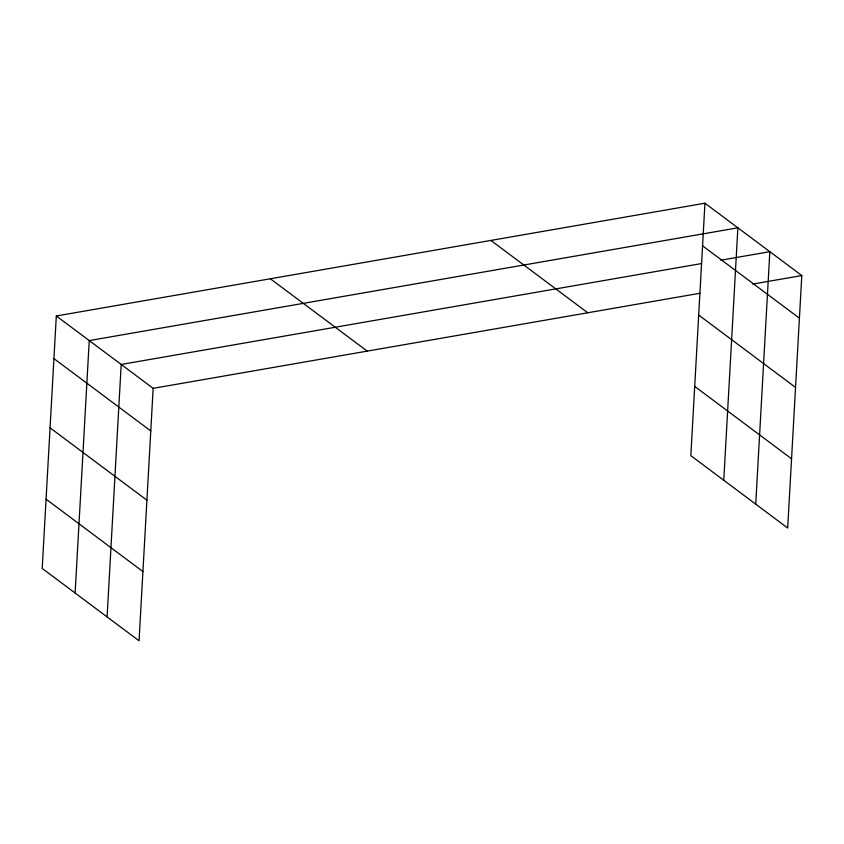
<?xml version="1.0" encoding="UTF-8"?>
<svg xmlns="http://www.w3.org/2000/svg" width="844" height="844" viewBox="0 0 844 844"><rect width="100%" height="100%" fill="white"/><g stroke="black" fill="none" stroke-linecap="round" stroke-linejoin="round"><path stroke-width="1.27" d="M56.316 315.983L42.2 568.445L139.049 640.786L153.165 388.335L56.316 315.983L704.951 203.214L801.8 275.555L787.684 528.017L690.835 455.665L704.951 203.214M75.127 593.037L89.242 340.586L737.878 227.806L723.762 480.268M107.093 616.911L121.198 364.46L701.501 263.571M755.728 504.142L769.844 251.681L720.839 260.205M153.165 388.335L699.929 293.269M752.806 284.08L801.8 275.555M702.567 245.826L799.416 318.177M698.695 315.076L795.544 387.417M694.707 386.415L791.556 458.767M490.902 240.424L587.751 312.776M270.365 278.773L367.214 351.115M53.932 358.605L150.781 430.946M50.06 427.845L146.909 500.197M46.072 499.194L142.921 571.546"/></g></svg>
